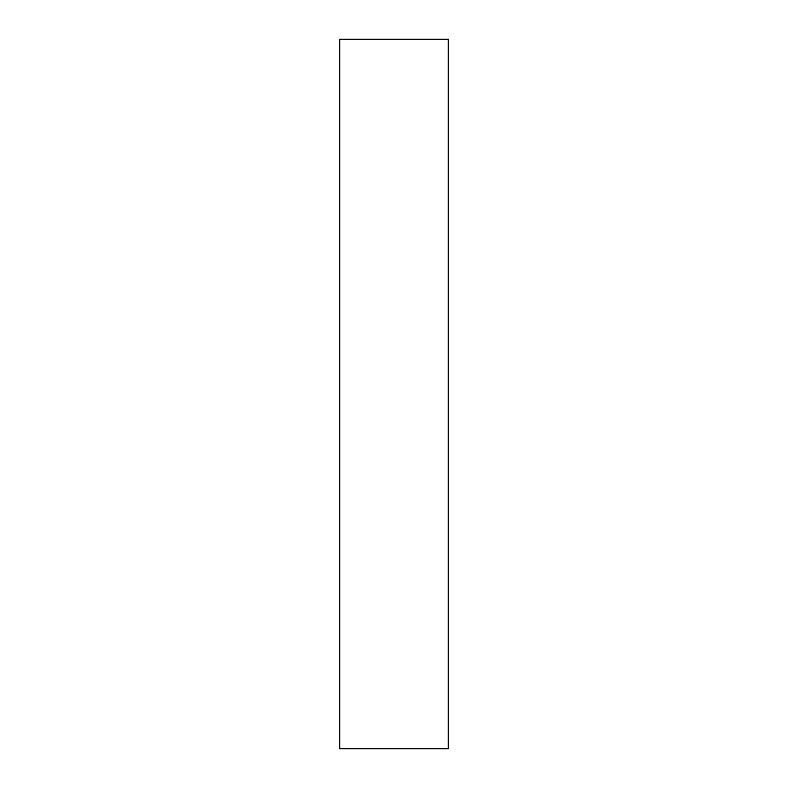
<?xml version="1.0" encoding="UTF-8"?>
<svg xmlns="http://www.w3.org/2000/svg" width="788" height="788" viewBox="0 0 788 788"><rect width="100%" height="100%" fill="white"/><g stroke="black" fill="none" stroke-linecap="round" stroke-linejoin="round"><path stroke-width="1.18" d="M448.402 39.4L339.598 39.4L339.598 748.6L448.402 748.6L448.402 39.4"/></g></svg>
